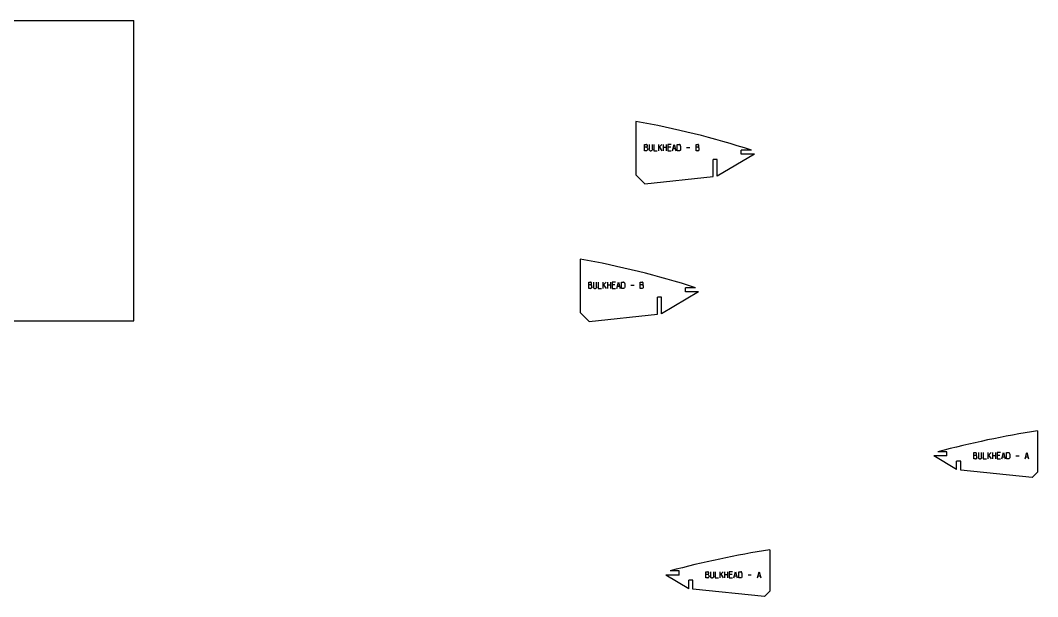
# Model space of a CAD drawing. Header units: inches. Extents: x 12 to 93.9, y 0.3 to 63.4.
# Drawn here: x 63.47 to 93.93, y 4.38 to 21.63 of the extents above; entities that cross this region are included whole.
import ezdxf

# ---------------------------------------------------------------- set-up
doc = ezdxf.new("R2010")
doc.units = ezdxf.units.IN
doc.header["$MEASUREMENT"] = 0

msp = doc.modelspace()

# ---------------------------------------------------------------- linework, layer by layer
for p, q in [((60.869, 21.63), (66.86, 21.63)), ((60.869, 12.641), (66.86, 12.641))]:
    msp.add_line(p, q)
at = {"color": 7, "lineweight": -3}
for points in [[(66.86, 12.641), (66.86, 21.63)], [(81.9, 18.604), (81.9, 17.011)], [(82.157, 17.916), (82.215, 17.916)], [(82.157, 17.727), (82.157, 17.916)], [(82.215, 17.834), (82.157, 17.834)], [(82.215, 17.727), (82.157, 17.727)], [(82.227, 17.912), (82.215, 17.916)], [(82.215, 17.834), (82.227, 17.837)], [(82.229, 17.831), (82.215, 17.834)], [(82.215, 17.727), (82.229, 17.732)], [(82.235, 17.906), (82.227, 17.912)], [(82.227, 17.837), (82.235, 17.844)], [(82.242, 17.821), (82.229, 17.831)], [(82.229, 17.732), (82.242, 17.741)], [(82.242, 17.894), (82.235, 17.906)], [(82.235, 17.844), (82.242, 17.854)], [(82.245, 17.881), (82.242, 17.894)], [(82.242, 17.854), (82.245, 17.867)], [(82.25, 17.807), (82.242, 17.821)], [(82.242, 17.741), (82.25, 17.754)], [(82.245, 17.867), (82.245, 17.881)], [(82.255, 17.791), (82.25, 17.807)], [(82.25, 17.754), (82.255, 17.771)], [(82.255, 17.771), (82.255, 17.791)], [(82.297, 17.916), (82.297, 17.776)], [(82.332, 17.727), (82.32, 17.732), (82.31, 17.737), (82.304, 17.747), (82.299, 17.761), (82.297, 17.776)], [(82.332, 17.727), (82.36, 17.727)], [(82.395, 17.776), (82.394, 17.761), (82.39, 17.747), (82.382, 17.737), (82.374, 17.732), (82.36, 17.727)], [(82.395, 17.776), (82.395, 17.916)], [(82.439, 17.916), (82.439, 17.727)], [(82.439, 17.727), (82.537, 17.727)], [(82.579, 17.916), (82.579, 17.727)], [(82.677, 17.916), (82.579, 17.811)], [(82.605, 17.837), (82.677, 17.727)], [(82.719, 17.916), (82.719, 17.727)], [(82.817, 17.822), (82.719, 17.822)], [(82.817, 17.727), (82.817, 17.916)], [(82.859, 17.916), (82.859, 17.727)], [(82.957, 17.916), (82.859, 17.916)], [(82.944, 17.834), (82.859, 17.834)], [(82.859, 17.727), (82.957, 17.727)], [(83, 17.727), (83.049, 17.916), (83.099, 17.727)], [(83.084, 17.784), (83.015, 17.784)], [(83.14, 17.916), (83.204, 17.916)], [(83.14, 17.727), (83.14, 17.916)], [(83.204, 17.727), (83.14, 17.727)], [(83.214, 17.912), (83.204, 17.916)], [(83.214, 17.731), (83.204, 17.727)], [(83.224, 17.907), (83.214, 17.912)], [(83.224, 17.736), (83.214, 17.731)], [(83.232, 17.897), (83.224, 17.907)], [(83.232, 17.747), (83.224, 17.736)], [(83.237, 17.882), (83.232, 17.897)], [(83.237, 17.761), (83.232, 17.747)], [(83.239, 17.869), (83.237, 17.882)], [(83.239, 17.776), (83.237, 17.761)], [(83.239, 17.869), (83.239, 17.776)], [(83.42, 17.822), (83.519, 17.822)], [(83.702, 17.916), (83.76, 17.916)], [(83.702, 17.727), (83.702, 17.916)], [(83.76, 17.834), (83.702, 17.834)], [(83.76, 17.727), (83.702, 17.727)], [(83.772, 17.912), (83.76, 17.916)], [(83.76, 17.834), (83.772, 17.837)], [(83.774, 17.831), (83.76, 17.834)], [(83.76, 17.727), (83.774, 17.732)], [(83.78, 17.906), (83.772, 17.912)], [(83.772, 17.837), (83.78, 17.844)], [(83.787, 17.821), (83.774, 17.831)], [(83.774, 17.732), (83.787, 17.739)], [(83.787, 17.894), (83.78, 17.906)], [(83.78, 17.844), (83.787, 17.854)], [(83.79, 17.881), (83.787, 17.894)], [(83.787, 17.854), (83.79, 17.867)], [(83.795, 17.807), (83.787, 17.821)], [(83.787, 17.739), (83.795, 17.754)], [(83.79, 17.867), (83.79, 17.881)], [(83.799, 17.791), (83.795, 17.807)], [(83.795, 17.754), (83.799, 17.771)], [(83.799, 17.771), (83.799, 17.791)], [(85.36, 17.747), (85.054, 17.747)], [(85.054, 17.622), (85.054, 17.747)], [(82.17, 16.739), (84.215, 16.954), (84.215, 17.467)], [(84.339, 17.467), (84.215, 17.467)], [(85.449, 17.622), (84.339, 16.967)], [(84.339, 16.967), (84.339, 17.467)], [(85.449, 17.622), (85.054, 17.622)], [(82.17, 16.739), (81.9, 17.011)], [(80.229, 14.486), (80.229, 12.892)], [(80.486, 13.797), (80.544, 13.797)], [(80.486, 13.609), (80.486, 13.797)], [(80.544, 13.716), (80.486, 13.716)], [(80.556, 13.794), (80.544, 13.797)], [(80.544, 13.716), (80.556, 13.719)], [(80.558, 13.712), (80.544, 13.716)], [(80.564, 13.787), (80.556, 13.794)], [(80.556, 13.719), (80.564, 13.726)], [(80.571, 13.702), (80.558, 13.712)], [(80.571, 13.776), (80.564, 13.787)], [(80.564, 13.726), (80.571, 13.736)], [(80.574, 13.762), (80.571, 13.776)], [(80.571, 13.736), (80.574, 13.749)], [(80.574, 13.749), (80.574, 13.762)], [(80.626, 13.797), (80.626, 13.657)], [(80.724, 13.657), (80.724, 13.797)], [(80.768, 13.797), (80.768, 13.609)], [(80.908, 13.797), (80.908, 13.609)], [(81.006, 13.797), (80.908, 13.692)], [(80.934, 13.719), (81.006, 13.609)], [(81.048, 13.797), (81.048, 13.609)], [(81.146, 13.609), (81.146, 13.797)], [(81.188, 13.797), (81.188, 13.609)], [(81.286, 13.797), (81.188, 13.797)], [(81.273, 13.716), (81.188, 13.716)], [(81.329, 13.609), (81.378, 13.797), (81.428, 13.609)], [(81.469, 13.797), (81.533, 13.797)], [(81.469, 13.609), (81.469, 13.797)], [(81.543, 13.794), (81.533, 13.797)], [(81.553, 13.789), (81.543, 13.794)], [(81.561, 13.779), (81.553, 13.789)], [(81.566, 13.764), (81.561, 13.779)], [(81.568, 13.751), (81.566, 13.764)], [(81.568, 13.751), (81.568, 13.657)], [(82.031, 13.797), (82.089, 13.797)], [(82.031, 13.609), (82.031, 13.797)], [(82.089, 13.716), (82.031, 13.716)], [(82.101, 13.794), (82.089, 13.797)], [(82.089, 13.716), (82.101, 13.719)], [(82.103, 13.712), (82.089, 13.716)], [(82.109, 13.787), (82.101, 13.794)], [(82.101, 13.719), (82.109, 13.726)], [(82.116, 13.702), (82.103, 13.712)], [(82.116, 13.776), (82.109, 13.787)], [(82.109, 13.726), (82.116, 13.736)], [(82.119, 13.762), (82.116, 13.776)], [(82.116, 13.736), (82.119, 13.749)], [(82.119, 13.749), (82.119, 13.762)], [(80.544, 13.609), (80.486, 13.609)], [(80.544, 13.609), (80.558, 13.614)], [(80.558, 13.614), (80.571, 13.622)], [(80.579, 13.689), (80.571, 13.702)], [(80.571, 13.622), (80.579, 13.636)], [(80.584, 13.672), (80.579, 13.689)], [(80.579, 13.636), (80.584, 13.652)], [(80.584, 13.652), (80.584, 13.672)], [(80.661, 13.609), (80.649, 13.614), (80.639, 13.619), (80.633, 13.629), (80.628, 13.642), (80.626, 13.657)], [(80.661, 13.609), (80.689, 13.609)], [(80.724, 13.657), (80.723, 13.642), (80.719, 13.629), (80.711, 13.619), (80.703, 13.614), (80.689, 13.609)], [(80.768, 13.609), (80.866, 13.609)], [(81.146, 13.704), (81.048, 13.704)], [(81.188, 13.609), (81.286, 13.609)], [(81.413, 13.666), (81.344, 13.666)], [(81.533, 13.609), (81.469, 13.609)], [(81.543, 13.612), (81.533, 13.609)], [(81.553, 13.617), (81.543, 13.612)], [(81.561, 13.629), (81.553, 13.617)], [(81.566, 13.642), (81.561, 13.629)], [(81.568, 13.657), (81.566, 13.642)], [(81.749, 13.704), (81.848, 13.704)], [(82.089, 13.609), (82.031, 13.609)], [(82.089, 13.609), (82.103, 13.614)], [(82.103, 13.614), (82.116, 13.621)], [(82.124, 13.689), (82.116, 13.702)], [(82.116, 13.621), (82.124, 13.636)], [(82.128, 13.672), (82.124, 13.689)], [(82.124, 13.636), (82.128, 13.652)], [(82.128, 13.652), (82.128, 13.672)], [(83.778, 13.504), (82.668, 12.849)], [(83.689, 13.629), (83.383, 13.629)], [(83.383, 13.504), (83.383, 13.629)], [(83.778, 13.504), (83.383, 13.504)], [(80.499, 12.62), (82.544, 12.835), (82.544, 13.349)], [(82.668, 13.349), (82.544, 13.349)], [(82.668, 12.849), (82.668, 13.349)], [(80.499, 12.62), (80.229, 12.892)], [(93.932, 9.35), (93.932, 8.11)], [(91.503, 8.185), (90.82, 8.594)], [(91.215, 8.594), (90.82, 8.594)], [(91.215, 8.719), (90.947, 8.719)], [(91.215, 8.594), (91.215, 8.719)], [(92.017, 8.694), (92.075, 8.694)], [(92.017, 8.505), (92.017, 8.694)], [(92.075, 8.612), (92.017, 8.612)], [(92.085, 8.69), (92.075, 8.694)], [(92.075, 8.612), (92.085, 8.615)], [(92.088, 8.607), (92.075, 8.612)], [(92.095, 8.684), (92.085, 8.69)], [(92.085, 8.615), (92.095, 8.622)], [(92.1, 8.599), (92.088, 8.607)], [(92.102, 8.672), (92.095, 8.684)], [(92.095, 8.622), (92.102, 8.632)], [(92.11, 8.584), (92.1, 8.599)], [(92.1, 8.517), (92.11, 8.532)], [(92.105, 8.659), (92.102, 8.672)], [(92.102, 8.632), (92.105, 8.645)], [(92.105, 8.645), (92.105, 8.659)], [(92.113, 8.569), (92.11, 8.584)], [(92.11, 8.532), (92.113, 8.549)], [(92.113, 8.549), (92.113, 8.569)], [(92.157, 8.694), (92.157, 8.552)], [(92.192, 8.505), (92.18, 8.509), (92.17, 8.515), (92.163, 8.525), (92.158, 8.539), (92.157, 8.552)], [(92.255, 8.552), (92.253, 8.539), (92.248, 8.525), (92.242, 8.515), (92.232, 8.509), (92.22, 8.505)], [(92.255, 8.552), (92.255, 8.694)], [(92.297, 8.694), (92.297, 8.505)], [(92.438, 8.694), (92.438, 8.505)], [(92.537, 8.694), (92.438, 8.587)], [(92.463, 8.615), (92.537, 8.505)], [(92.578, 8.694), (92.578, 8.505)], [(92.677, 8.599), (92.578, 8.599)], [(92.677, 8.505), (92.677, 8.694)], [(92.718, 8.694), (92.718, 8.505)], [(92.817, 8.694), (92.718, 8.694)], [(92.803, 8.612), (92.718, 8.612)], [(92.858, 8.505), (92.908, 8.694), (92.957, 8.505)], [(92.942, 8.562), (92.873, 8.562)], [(93, 8.694), (93.063, 8.694)], [(93, 8.505), (93, 8.694)], [(93.073, 8.69), (93.063, 8.694)], [(93.083, 8.685), (93.073, 8.69)], [(93.092, 8.674), (93.083, 8.685)], [(93.097, 8.66), (93.092, 8.674)], [(93.097, 8.539), (93.092, 8.525)], [(93.098, 8.647), (93.097, 8.66)], [(93.098, 8.552), (93.097, 8.539)], [(93.098, 8.647), (93.098, 8.552)], [(93.28, 8.599), (93.378, 8.599)], [(93.562, 8.505), (93.61, 8.694), (93.66, 8.505)], [(93.645, 8.562), (93.577, 8.562)], [(91.503, 8.185), (91.503, 8.435)], [(91.628, 8.172), (91.628, 8.435), (91.503, 8.435)], [(92.075, 8.505), (92.017, 8.505)], [(92.075, 8.505), (92.088, 8.509)], [(92.088, 8.509), (92.1, 8.517)], [(92.192, 8.505), (92.22, 8.505)], [(92.297, 8.505), (92.395, 8.505)], [(92.718, 8.505), (92.817, 8.505)], [(93.063, 8.505), (93, 8.505)], [(93.073, 8.509), (93.063, 8.505)], [(93.083, 8.514), (93.073, 8.509)], [(93.092, 8.525), (93.083, 8.514)], [(93.77, 7.947), (91.628, 8.172)], [(93.932, 8.11), (93.77, 7.947)], [(85.909, 5.788), (85.909, 4.548)], [(83.481, 4.623), (82.797, 5.031)], [(83.193, 5.031), (82.797, 5.031)], [(83.193, 5.156), (82.924, 5.156)], [(83.193, 5.031), (83.193, 5.156)], [(83.994, 5.131), (84.053, 5.131)], [(83.994, 4.943), (83.994, 5.131)], [(84.053, 5.05), (83.994, 5.05)], [(84.053, 4.943), (83.994, 4.943)], [(84.063, 5.128), (84.053, 5.131)], [(84.053, 5.05), (84.063, 5.053)], [(84.066, 5.045), (84.053, 5.05)], [(84.053, 4.943), (84.066, 4.946)], [(84.073, 5.121), (84.063, 5.128)], [(84.063, 5.053), (84.073, 5.059)], [(84.078, 5.036), (84.066, 5.045)], [(84.066, 4.946), (84.078, 4.955)], [(84.079, 5.11), (84.073, 5.121)], [(84.073, 5.059), (84.079, 5.07)], [(84.088, 5.021), (84.078, 5.036)], [(84.078, 4.955), (84.088, 4.97)], [(84.083, 5.096), (84.079, 5.11)], [(84.079, 5.07), (84.083, 5.083)], [(84.083, 5.083), (84.083, 5.096)], [(84.091, 5.006), (84.088, 5.021)], [(84.088, 4.97), (84.091, 4.986)], [(84.091, 4.986), (84.091, 5.006)], [(84.134, 5.131), (84.134, 4.99)], [(84.169, 4.943), (84.158, 4.946), (84.148, 4.953), (84.141, 4.963), (84.136, 4.976), (84.134, 4.99)], [(84.169, 4.943), (84.198, 4.943)], [(84.233, 4.99), (84.231, 4.976), (84.226, 4.963), (84.219, 4.953), (84.209, 4.946), (84.198, 4.943)], [(84.233, 4.99), (84.233, 5.131)], [(84.274, 5.131), (84.274, 4.943)], [(84.274, 4.943), (84.373, 4.943)], [(84.416, 5.131), (84.416, 4.943)], [(84.514, 5.131), (84.416, 5.025)], [(84.441, 5.053), (84.514, 4.943)], [(84.556, 5.131), (84.556, 4.943)], [(84.654, 5.036), (84.556, 5.036)], [(84.654, 4.943), (84.654, 5.131)], [(84.696, 5.131), (84.696, 4.943)], [(84.794, 5.131), (84.696, 5.131)], [(84.781, 5.05), (84.696, 5.05)], [(84.696, 4.943), (84.794, 4.943)], [(84.836, 4.943), (84.886, 5.131), (84.934, 4.943)], [(84.919, 5), (84.851, 5)], [(84.978, 5.131), (85.041, 5.131)], [(84.978, 4.943), (84.978, 5.131)], [(85.041, 4.943), (84.978, 4.943)], [(85.051, 5.128), (85.041, 5.131)], [(85.051, 4.946), (85.041, 4.943)], [(85.061, 5.123), (85.051, 5.128)], [(85.061, 4.951), (85.051, 4.946)], [(85.069, 5.111), (85.061, 5.123)], [(85.069, 4.963), (85.061, 4.951)], [(85.074, 5.098), (85.069, 5.111)], [(85.074, 4.976), (85.069, 4.963)], [(85.076, 5.085), (85.074, 5.098)], [(85.076, 4.99), (85.074, 4.976)], [(85.076, 5.085), (85.076, 4.99)], [(85.258, 5.036), (85.356, 5.036)], [(85.539, 4.943), (85.588, 5.131), (85.638, 4.943)], [(85.623, 5), (85.554, 5)], [(83.481, 4.623), (83.481, 4.873)], [(83.606, 4.609), (83.606, 4.873), (83.481, 4.873)], [(85.748, 4.384), (83.606, 4.609)], [(85.909, 4.548), (85.748, 4.384)]]:
    msp.add_lwpolyline(points, dxfattribs=at)
for centre, radius, start, end in [((77.301, -7.389), 26.397, 72.2222, 79.9651), ((75.63, -11.508), 26.397, 72.2222, 79.9651), ((98.737, -20.727), 30.459, 99.0771, 104.819), ((90.715, -24.29), 30.459, 99.0771, 104.819)]:
    msp.add_arc(centre, radius, start, end, dxfattribs=at)

doc.saveas('drawing.dxf')
